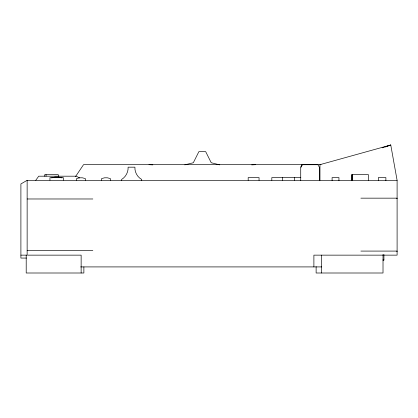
<?xml version="1.0" encoding="UTF-8"?>
<svg xmlns="http://www.w3.org/2000/svg" width="418" height="418" viewBox="0 0 418 418"><rect width="100%" height="100%" fill="white"/><g stroke="black" fill="none" stroke-linecap="round" stroke-linejoin="round"><path stroke-width="0.63" d="M351.757 180.315L351.757 174.583L368.378 174.583L368.378 180.315M75.559 176.537L83.548 164.661L321.008 164.661M35.749 180.315L38.728 176.192L76.259 176.192L79.598 177.958M313.892 266.914L313.892 255.142L397.1 255.142L397.1 180.315L27.139 180.315L20.9 183.957L20.9 258.068L26.517 258.068M385.265 146.948L390.762 144.999L397.1 180.315M382.089 147.836L390.762 144.999L319.963 164.661L319.963 180.315M51.597 177.927L54.983 177.023L58.677 177.023L62.063 177.927M184.793 164.864L193.325 162.748L198.858 151.682L205.698 151.682L211.236 162.748L219.763 164.864M251.714 164.885L255.591 164.661M300.824 177.598L271.815 177.598L271.815 180.315M360.88 198.158L397.1 198.158M396.797 198.628L397.1 198.628M27.139 198.978L92.838 198.978M27.139 250.408L92.838 250.408M360.88 251.082L397.1 251.082M396.807 251.349L397.1 251.349M20.9 255.142L27.139 255.142L27.139 180.315M27.818 255.142L81.139 255.142L81.139 273.001M383.013 259.954L383.917 259.954M383.013 260.059L383.917 260.059L383.917 254.541M80.637 266.914L321.719 266.914M148.965 164.661L152.842 164.885M385.882 180.618L385.882 177.598L378.332 177.598L378.332 180.618M383.013 254.541L383.013 273.001L316.123 273.001L316.123 266.621M352.484 174.583L352.484 180.315M351.956 174.583L351.956 180.315M338.941 180.618L338.941 177.598L332.096 177.598L332.096 180.618M321.641 255.142L321.641 273.001M319.331 180.456L319.331 167.137L317.936 164.723L302.115 164.723L301.038 167.137L302.172 164.723L300.72 167.137L300.72 180.456M294.319 177.598L294.319 180.315M282.683 177.598L282.683 180.315M259.05 180.315L259.05 177.598L248.182 177.598L248.182 180.315M141.712 180.628L141.712 179.458C137.355 177.086 134.612 172.127 134.915 167.179L128.117 167.179C128.383 172.059 125.787 176.95 121.591 179.458L121.591 180.628M110.415 180.299L110.415 178.606L107.395 177.802L104.578 177.802L101.564 178.606L101.564 180.299M85.376 180.299L85.376 178.606L82.356 177.802L79.54 177.802L76.52 178.606L76.52 180.299M83.877 266.914L83.877 273.001L26.203 273.001L26.203 255.142M63.306 180.189L63.306 177.598L49.946 177.598L49.946 180.189M58.316 176.192L58.316 174.682L44.71 174.682L44.71 176.192M46.048 174.682L46.048 176.192"/></g></svg>
